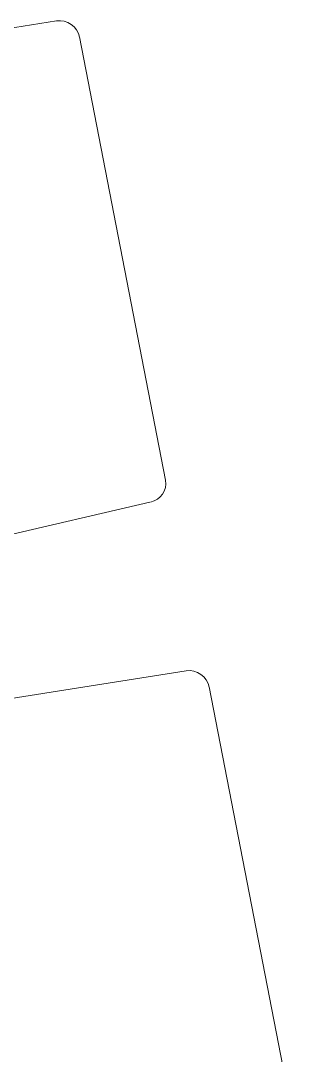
# Model space of a CAD drawing. Header units: inches. Extents: x -2078 to 106214, y -964 to 6385.
# Drawn here: x 37411.83 to 37420.98, y 4355.68 to 4390.17 of the extents above; entities that cross this region are included whole.
import ezdxf

# ---------------------------------------------------------------- set-up
doc = ezdxf.new("R2010")
doc.units = ezdxf.units.IN
doc.header["$MEASUREMENT"] = 0
doc.layers.add('16_dwg _2_', color=8, linetype='Continuous', lineweight=9)
doc.layers.add('A-HATCH', color=9, linetype='Continuous')

# ---------------------------------------------------------------- blocks, each defined once
blk = doc.blocks.new('16_dwg _2_-1561311-3-1st Floor - Auditorium')
at = {"color": 254, "lineweight": 9}
for p, q in [((176994.892, 507979.952), (177009.948, 507979.952)), ((176993.897, 507970.36), (176994.223, 507979.299)), ((177010.895, 507970.36), (177010.569, 507979.299))]:
    blk.add_line(p, q, dxfattribs=at)
for centre, radius, start, end in [((176994.899, 507979.276), 0.676, 89.3877, 178.035), ((177009.925, 507979.31), 0.643, 0.8358, 87.9819)]:
    blk.add_arc(centre, radius, start, end, dxfattribs=at)
blk = doc.blocks.new('E VFA56SDA6SD')
at = {"layer": '16_dwg _2_', "color": 250, "rotation": 280.9999999999996}
for p in [(-523651.235, 81172.733), (-523646.915, 81151.067)]:
    blk.add_blockref('16_dwg _2_-1561311-3-1st Floor - Auditorium', p, dxfattribs=at)

msp = doc.modelspace()

# ---------------------------------------------------------------- block references
at = {"layer": 'A-HATCH'}
msp.add_blockref('E VFA56SDA6SD', (28645.88, 32.751), dxfattribs=at)

doc.saveas('drawing.dxf')
